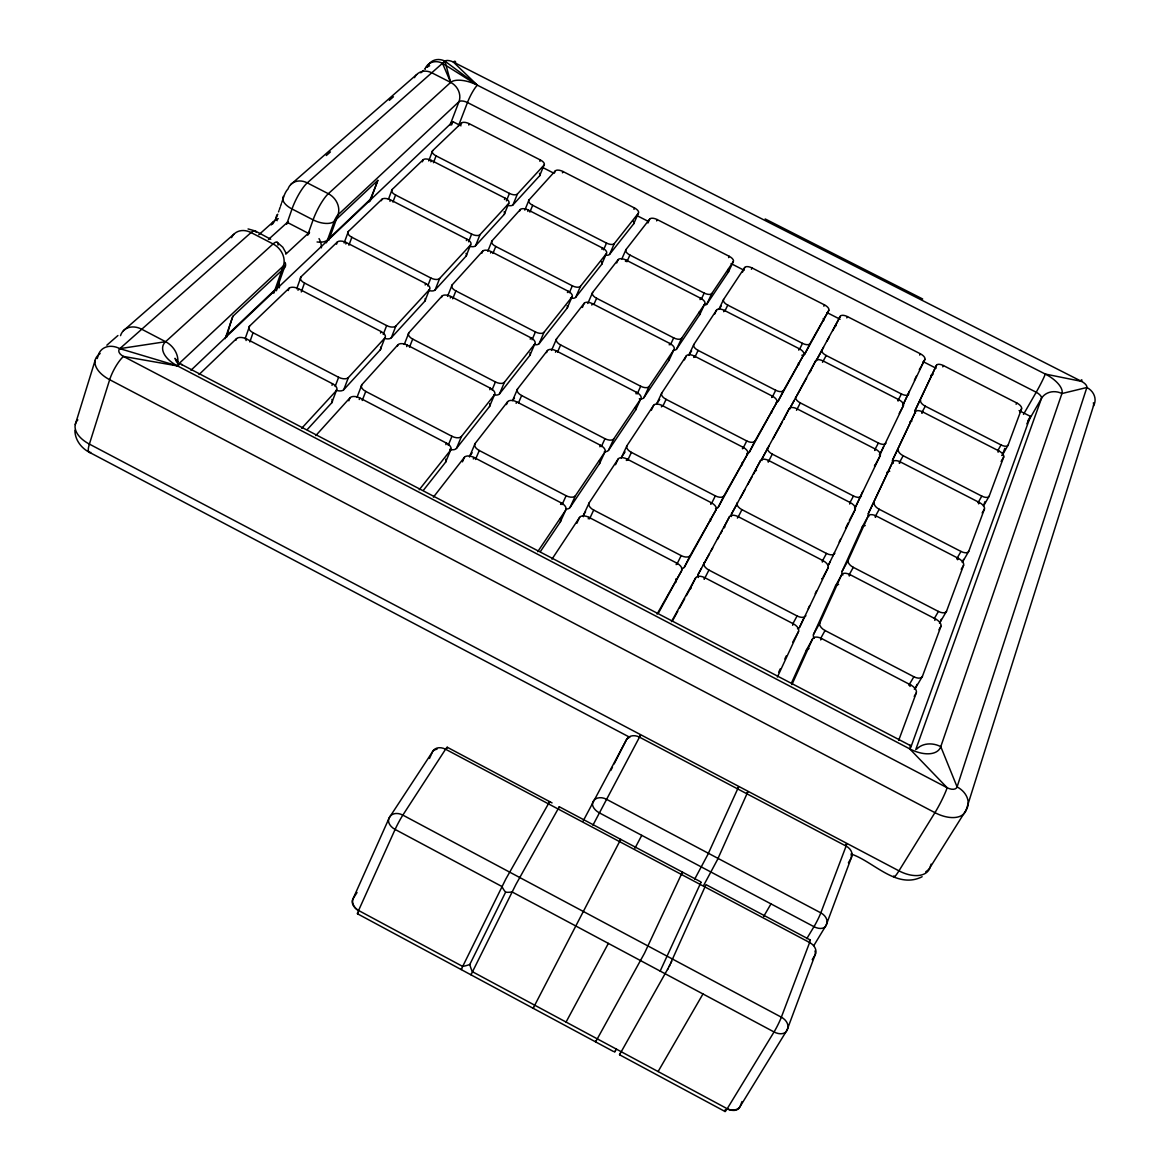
<?xml version="1.0" encoding="UTF-8"?>
<svg xmlns="http://www.w3.org/2000/svg" width="1170" height="1170" viewBox="0 0 1170 1170"><rect width="100%" height="100%" fill="white"/><g stroke="black" fill="none" stroke-linecap="round" stroke-linejoin="round"><path stroke-width="1.5" d="M810.108 939.905L706.007 884.637L669.196 966.405L619.544 1054.755L619.954 1053.453M75.26 424.564L95.165 360.243M97.242 358.546L98.324 355.08L100.152 353.472M1093.394 402.772A22.157 9.696 29 0 1 1093.423 406.063L966.23 809.874L929.989 867.599A19.627 15.4 21.2 0 1 925.748 871.782M931.115 864.118L929.989 867.599A28.811 17.038 32.7 0 1 898.955 870.846L89.388 444.103A28.095 16.146 17 0 1 77.849 419.84M700.099 881.493L559.304 806.759L558.792 807.944M225.181 338.671A129.972 28.504 -62.7 0 1 226.044 336.126L232.83 316.339L284.061 268.369A17.506 8.892 19.6 0 0 285.114 262.46M278.518 211.902L278.928 210.732M279.337 209.562L280.142 207.222M280.551 206.052L281.356 203.712M281.765 202.527L283.798 196.648M236.004 340.163L236.53 338.613A7.839 4.212 19.3 0 1 246.577 338.993L332.587 383.789A7.824 4.256 20.6 0 1 336.36 390.634L331.739 402.816L307.183 429.653M336.009 390.268A7.722 4.183 20.7 0 0 343.775 389.683L380.265 349.83L384.857 337.969A7.488 3.905 21.2 0 0 381.098 331.563L298.555 288.771A7.503 3.876 20 0 0 289.034 288.288L249.546 326.137L245.276 338.379A7.737 4.139 19.4 0 0 245.013 338.671M246.036 340.543L246.577 338.993M286.665 224.274L292.017 208.977A21.938 4.972 -63.2 0 1 307.271 182.871L444.922 61.132A6.874 2.954 21.7 0 1 453.346 62.054A14.727 2.881 -63.9 0 1 455.598 62.478M249.839 341.933L253.056 332.733A7.766 4.124 19.5 0 1 249.546 326.137M273.765 293.231L283.359 265.97A17.565 14.391 46.5 0 0 273.063 243.945L251.067 232.567A17.579 14.347 47.1 0 0 231.558 237.642M307.666 235.126L313.107 219.858A21.952 4.782 -63.1 0 1 328.317 193.708L450.669 82.397A21.938 9.55 21.9 0 1 477.375 85.191L1045.307 374.064L1081.548 381.376A7.049 3.057 29 0 1 1086.857 387.504A15.195 13.426 14 0 1 1093.423 406.063M288.244 290.54L289.034 288.288M296.741 288.727L300.997 276.837L337.34 242A7.195 3.568 20.6 0 1 346.364 242.57L425.734 283.52A7.181 3.612 21.7 0 1 429.448 289.546L424.915 301.07L391.321 337.75A7.386 3.846 21.3 0 1 384.667 338.423M298.014 290.262L298.555 288.771M915.744 749.619L1041.446 398.458A15.356 13.557 15.3 0 1 1061.921 393.544L1086.857 387.504L957.089 786.913A20.007 15.956 20.2 0 1 966.23 809.874A29.338 16.716 32.2 0 1 934.932 812.653L109.673 379.694A28.606 15.824 17.4 0 1 98.324 355.08A19.437 15.137 45.7 0 1 119.793 348.645L165.599 341.698L273.063 243.945A22.976 5.236 -62.8 0 1 278.021 245.115M301.29 291.959L304.492 283.023A7.429 3.802 20.2 0 1 300.997 276.837M328.799 240.245L337.969 214.885L458.976 101.688A6.947 3.057 21.9 0 1 467.459 102.521L1036.21 392.242A7.108 3.159 28.7 0 1 1041.446 398.458L1026.836 423.774M910.669 747.718L1030.448 416.388L1019.055 410.582M336.536 244.194L337.34 242M344.126 243.009L348.367 231.441L381.917 199.28A6.903 3.305 21.1 0 1 390.502 199.909L466.918 239.177A6.903 3.334 22.2 0 1 470.603 244.866L466.113 256.084L435.094 289.955A7.093 3.554 21.8 0 1 428.805 290.482M345.823 244.018L346.364 242.57M348.909 245.232L351.848 237.261A7.122 3.51 20.8 0 1 348.367 231.441M370.217 200.918A125.512 26.544 -63 0 0 371.095 198.549L377.808 180.37L334.269 221.276L327.512 239.952A10.033 2.121 -63 0 1 326.342 242.79M619.778 1053.892L619.939 1054.302M381.391 200.699L381.917 199.28M914.267 689.115A7.912 4.329 30.5 0 0 915.759 687.638L916.958 684.406M939.452 623.142A7.561 3.963 30 0 0 940.095 622.25L941.206 619.281M962.34 562.419A7.254 3.656 29.6 0 0 962.471 562.126L963.495 559.392M984.058 504.138L984.994 501.623M1002.09 455.613A6.713 3.13 28.9 0 0 1002.222 455.364L1004.825 448.359M898.662 740.434L916.315 692.83A8.014 4.402 30.5 0 0 910.772 684.991L821.472 638.469A7.956 4.387 29 0 0 812.638 638.805L806.306 650.33L791.534 682.9M915.759 687.638L922.428 676.333L940.958 626.316A7.678 4.036 30 0 0 935.591 619.003L850.005 574.631A7.62 4.022 28.7 0 0 841.61 574.806L835.453 586.053L813.53 634.389A7.839 4.314 29 0 0 814.305 638.25M940.095 622.25L946.559 611.193L963.597 565.256A7.356 3.715 29.6 0 0 958.391 558.382L876.228 515.985A7.298 3.715 28.4 0 0 868.228 516.028L862.231 527.012L842.078 571.428A7.517 3.963 28.7 0 0 842.883 575.011M962.471 562.126L968.745 551.333L984.453 508.979A7.064 3.422 29.3 0 0 979.392 502.53L900.388 461.931A7.02 3.422 28.2 0 0 892.754 461.858L868.345 513.542A7.21 3.656 28.4 0 0 868.813 516.379M983.502 506.01L989.206 496.124L1003.728 456.973A6.786 3.174 28.9 0 0 998.814 450.889L922.735 411.942A6.742 3.174 28 0 0 915.437 411.767L892.564 460.132A6.932 3.378 28.2 0 0 893.383 463.232M1002.222 455.364L1008.13 445.068L1021.6 408.74A6.537 2.954 28.7 0 0 1016.818 402.992L943.459 365.581A6.508 2.94 27.8 0 0 936.468 365.318L914.984 410.699A6.669 3.13 28 0 0 915.496 413.185M388.425 199.353L392.111 189.511L423.189 159.72A6.64 3.071 21.6 0 1 431.364 160.422L505.045 198.125A6.64 3.086 22.5 0 1 508.687 203.507L504.255 214.417L475.532 245.788A6.815 3.291 22.2 0 1 469.565 246.212M389.976 201.328L390.502 199.909M392.93 202.059L395.562 195.01A6.844 3.247 21.3 0 1 392.111 189.511M614.835 1051.23L614.601 1052.093L616.458 1049.168M332.002 385.325L332.587 383.789M335.176 386.392L338.627 377.281A7.751 4.168 20.8 0 0 348.382 377.574L384.857 337.969M422.399 161.796L423.189 159.72M428.732 160.934L432.637 150.667L461.506 122.996A6.406 2.852 22 0 1 469.316 123.742L540.452 160.027A6.406 2.881 22.8 0 1 544.035 165.102L539.663 175.749L512.986 204.882A6.567 3.057 22.6 0 1 507.312 205.218M343.775 389.683L348.382 377.574M430.838 161.796L431.364 160.422M433.456 162.732L436.074 155.873A6.581 3.013 21.7 0 1 432.637 150.667M449.967 125.234L458.976 101.688A15.02 13.06 49.6 0 0 450.669 82.397L442.494 63.282A14.888 12.928 50.6 0 0 424.871 69.235L425.339 68.84M451.591 125L452.863 121.665L461.009 125.819M348.85 400.798L349.143 400.038M349.435 399.277L350.02 397.756A7.824 4.27 21.1 0 1 359.833 397.99L446.487 443.123A7.824 4.3 22.5 0 1 450.611 450.157L445.58 462.194L423.335 490.376M741.985 1101.555L740.054 1106.63A11.378 7.839 34.8 0 1 727.213 1108.721A11.407 1.009 -63.5 0 1 725.371 1109.526M458.421 126.024L467.459 102.521A14.844 2.72 -63.8 0 1 477.389 85.191L453.346 62.054L1081.548 381.376A15.034 1.243 -62 0 0 1080.627 380.835M380.528 333.04L381.098 331.563M460.995 124.342L461.506 122.996M449.66 449.339A7.707 4.241 22.6 0 0 456.475 448.388L489.513 406.516L494.471 394.816A7.488 3.949 22.9 0 0 490.405 388.221L407.262 345.121A7.488 3.92 21.6 0 0 397.961 344.77L361.91 384.623L357.245 396.703A7.722 4.197 21.2 0 0 356.821 397.361M383.233 334.445L386.656 325.582A7.415 3.832 21.4 0 0 395.899 325.977L429.448 289.546M359.248 399.511L359.833 397.99M362.232 400.491L365.742 391.409A7.737 4.183 21.2 0 1 361.91 384.623M468.804 125.073L469.316 123.742M391.321 337.75L395.899 325.977M397.391 346.247L397.961 344.77M425.163 284.968L425.734 283.52M404.264 344.463L408.886 332.704L442.055 296.054A7.181 3.612 22.1 0 1 450.874 296.493L530.785 337.735A7.181 3.642 23.3 0 1 534.807 343.921L529.908 355.329L499.517 393.851A7.386 3.89 23 0 1 493.784 394.802M427.737 285.919L430.838 278.007A7.108 3.539 21.8 0 0 439.627 278.489L470.603 244.866M406.677 346.598L407.262 345.121M409.485 347.168L412.688 339.081A7.415 3.846 21.8 0 1 408.886 332.704M435.094 289.955L439.627 278.489M441.485 297.487L442.055 296.054M466.362 240.581L466.918 239.177M468.57 241.78L471.642 234.088A6.844 3.276 22.2 0 0 480.007 234.643L508.687 203.507M447.54 296.376L452.117 284.939L482.727 251.097A6.903 3.349 22.5 0 1 491.122 251.623L568.05 291.154A6.903 3.364 23.5 0 1 571.998 296.975L567.187 308.076L539.136 343.644A7.093 3.598 23.3 0 1 534.368 344.594M450.304 297.94L450.874 296.493M452.717 298.803L455.876 290.92A7.108 3.539 22.2 0 1 452.117 284.939M475.532 245.788L480.007 234.643M481.879 253.203L482.727 251.097M504.489 199.5L505.045 198.125M506.405 200.889L509.433 193.416A6.581 3.042 22.6 0 0 517.403 194.03L544.035 165.102M487.802 251.257L492.029 240.815L520.387 209.488A6.64 3.1 22.8 0 1 528.387 210.073L602.535 248.04A6.64 3.115 23.8 0 1 606.426 253.539L601.687 264.361L575.713 297.282A6.815 3.32 23.6 0 1 570.565 297.984M490.566 253.027L491.122 251.623M492.906 253.437L495.758 246.475A6.844 3.276 22.6 0 1 492.029 240.815M512.986 204.882L517.403 194.03M539.911 161.358L540.452 160.027M519.816 210.863L520.387 209.488M524.833 210.132L529.001 199.953L555.326 170.864A6.406 2.881 23.1 0 1 562.989 171.507L634.549 208.011A6.406 2.896 24 0 1 638.367 213.233L633.716 223.777L609.599 254.343A6.567 3.086 23.8 0 1 605.314 255.075M527.831 211.448L528.387 210.073M529.878 212.092L532.672 205.306A6.581 3.042 22.9 0 1 529.001 199.953M554.507 172.868L555.326 170.864M445.858 444.629L446.487 443.123M448.212 445.287L451.956 436.293A7.737 4.212 22.6 0 0 461.477 436.439L494.471 394.816M562.434 172.838L562.989 171.507M456.475 448.388L461.477 436.439M489.791 389.683L490.405 388.221M492.043 389.961L495.422 381.947A7.415 3.876 23 0 0 504.46 382.21L534.807 343.921M462.472 461.843L462.779 461.097M463.101 460.351L464.373 457.338A7.824 4.314 23 0 1 473.952 457.441L561.249 502.91A7.839 4.344 24.5 0 1 565.71 510.135L560.269 522.01L540.379 551.582M469.55 456.987A7.722 4.241 23.1 0 1 470.047 455.466L475.108 443.532L507.678 401.661A7.488 3.963 23.3 0 1 516.76 401.88L600.502 445.287A7.503 3.993 24.7 0 1 604.89 452.059L599.537 463.627L570.009 507.531A7.737 4.27 24.5 0 1 565.607 509.009M499.517 393.851L504.46 382.21M473.309 458.933L473.952 457.441M475.459 459.474L479.291 450.509A7.737 4.227 23.1 0 1 475.108 443.532M530.185 339.168L530.785 337.735M532.072 339.753L535.421 331.944A7.122 3.568 23.3 0 0 544.006 332.309L571.998 296.975M506.42 404.586L507.678 401.661M604.334 451.635A7.415 3.92 24.7 0 0 608.488 450.333L635.646 409.939L640.882 398.678A7.21 3.671 24.8 0 0 636.582 392.33L556.116 350.81A7.195 3.656 23.6 0 0 547.487 350.473L517.535 388.981L512.548 400.608L514.478 398.107M539.136 343.644L544.006 332.309M596.071 1040.598L595.618 1041.885L644.509 953.214L682.432 872.074L681.671 873.186M516.131 403.343L516.76 401.88M518.515 402.802L521.644 395.533A7.415 3.89 23.4 0 1 517.535 388.981M567.45 292.544L568.05 291.154M569.337 292.719L572.335 285.802A6.844 3.305 23.6 0 0 580.51 286.255L606.426 253.539M549.344 802.386L549.651 801.625L505.776 879.109L461.155 969.55L461.653 968.848M546.566 352.609L547.487 350.473M639.303 398.765A7.108 3.612 24.9 0 0 643.88 397.698L668.947 360.433L674.081 349.45A6.918 3.393 25 0 0 669.854 343.468L592.429 303.673A6.903 3.378 23.9 0 0 584.21 303.264L556.569 338.803L551.67 350.108A7.093 3.598 23.7 0 0 551.479 350.386M575.713 297.282L580.51 286.255M555.487 352.228L556.116 350.81M601.95 249.386L602.535 248.04M557.534 352.038L560.62 344.945A7.122 3.583 23.7 0 1 556.569 338.803M603.574 249.81L606.513 243.082A6.581 3.071 23.8 0 0 614.308 243.594L638.367 213.233M582.397 307.432L583.303 305.341M583.611 304.653L584.21 303.264M587.779 303.483L592.605 292.471L618.199 259.579A6.654 3.13 24.1 0 1 626.038 260.062L700.654 298.262A6.669 3.144 25 0 1 704.793 303.907L699.762 314.613L676.553 349.113A6.844 3.349 25 0 1 673.437 350.181M609.599 254.343L614.308 243.594M591.815 305.063L592.429 303.673M633.979 209.342L634.549 208.011M593.863 304.478L596.598 298.262A6.844 3.305 23.9 0 1 592.605 292.471M616.707 262.957L618.199 259.579M621.826 258.965L625.979 249.561L649.73 219.024A6.406 2.91 24.2 0 1 657.218 219.58L729.232 256.318A6.42 2.925 25.1 0 1 733.283 261.656L728.354 272.098L706.812 304.127A6.581 3.1 25.1 0 1 703.857 305.077M625.438 261.407L626.038 260.062M626.915 261.773L629.899 255.045A6.596 3.071 24.1 0 1 625.979 249.561M647.975 222.987L648.853 221.013M649.145 220.355L649.73 219.024M656.633 220.896L657.218 219.58M429.492 758.438L432.49 751.813A10.91 7.064 24.4 0 1 437.01 749.224M791.9 684.611L812.638 638.805M813.53 634.389L819.819 622.937L841.61 574.806M842.078 571.428L848.206 560.254L868.228 516.028M868.345 513.542L892.754 461.858M892.564 460.132L915.437 411.767M914.984 410.699L936.468 365.318M560.576 504.402L561.249 502.91M562.083 504.606L566.134 495.729A7.751 4.256 24.5 0 0 575.421 495.744L604.89 452.059M570.009 507.531L575.421 495.744M599.83 446.735L600.502 445.287M601.336 446.633L604.992 438.706A7.429 3.905 24.7 0 0 613.797 438.838L640.882 398.678M608.488 450.333L613.797 438.838M635.924 393.734L636.582 392.33M576.839 523.312L577.527 521.82M577.863 521.089L579.589 517.374A7.839 4.358 25 0 1 588.919 517.33L676.874 563.15A7.883 4.373 26.5 0 1 681.686 570.58L658.344 613.255M637.138 393.983L640.721 386.261A7.137 3.598 24.9 0 0 649.087 386.509L674.081 349.45M583.362 516.716A7.737 4.285 25 0 1 583.684 514.668L589.153 502.881L618.184 458.962A7.517 3.993 25.1 0 1 627.032 459.049L711.389 502.778A7.546 4.007 26.5 0 1 716.098 509.725L684.391 567.128A7.766 4.3 26.5 0 1 681.51 568.693M643.88 397.698L649.087 386.509M588.232 518.807L588.919 517.33M669.225 344.843L669.854 343.468M670.498 344.697L673.686 337.867A6.859 3.334 25 0 0 681.671 338.203L704.793 303.907M589.548 518.91L593.673 510.061A7.766 4.256 25 0 1 589.153 502.881M778.737 672.106L780.273 668.816M784.821 659.046L786.328 655.814M797.516 628.714A7.824 4.314 28.5 0 0 799.636 627.164L803.951 617.906M808.192 608.751L809.611 605.738M815.168 593.76L816.543 590.806M827.687 565.607A7.503 3.963 28.3 0 0 828.769 564.525L830.086 561.688M832.718 556.028L834.02 553.22M839.197 542.09L840.484 539.326M845.559 528.416L848.074 523.019M854.524 507.926A7.195 3.656 28 0 0 855.548 506.932L862.787 491.371M879.299 454.706A6.918 3.378 27.8 0 0 880.249 453.799L883.613 446.56M902.523 405.288A6.654 3.13 27.7 0 0 903.123 404.63L909.324 391.277M914.399 380.352L916.417 376.038M777.392 677.02L798.554 631.464A7.941 4.387 28.6 0 0 793.377 623.829L704.764 577.673A7.883 4.373 27 0 0 695.667 577.863L671.463 621.636M799.636 627.164L828.111 567.816A7.59 4.022 28.3 0 0 823.08 560.679L738.124 516.628A7.561 4.022 26.9 0 0 729.495 516.672L698.183 574.309A7.78 4.314 27 0 0 698.417 577.497M828.769 564.525L855.27 509.345A7.283 3.7 28 0 0 850.371 502.647L768.778 460.541A7.254 3.7 26.8 0 0 760.573 460.453L731.455 514.083A7.459 3.949 26.9 0 0 731.484 516.54M855.548 506.932L880.293 455.452A7.005 3.422 27.8 0 0 875.526 449.163L797.048 408.827A6.961 3.408 26.7 0 0 789.223 408.637L762.05 458.684A7.152 3.642 26.8 0 0 761.948 460.527M880.249 453.799L903.43 405.624A6.742 3.174 27.7 0 0 898.794 399.687L823.197 360.989A6.698 3.159 26.7 0 0 815.724 360.711L790.291 407.57A6.874 3.364 26.7 0 0 790.13 408.871M903.123 404.63L924.9 359.409A6.494 2.94 27.5 0 0 920.366 353.793L847.46 316.617A6.464 2.94 26.6 0 0 840.294 316.251L816.441 360.243A6.625 3.115 26.7 0 0 816.265 360.799M615.493 464.739L616.166 463.291M616.502 462.574L618.184 458.962M621.27 458.187A7.415 3.934 25.1 0 1 621.606 457.134L626.974 445.668L653.664 405.273A7.21 3.671 25.2 0 1 662.074 405.478L743.096 447.291A7.239 3.685 26.4 0 1 747.703 453.814L718.234 507.224A7.444 3.949 26.5 0 1 715.514 508.628M676.553 349.113L681.671 338.203M700.026 299.608L700.654 298.262M701.386 299.067L704.194 293.07A6.61 3.086 25.1 0 0 711.828 293.48L733.283 261.656M626.359 460.497L627.032 459.049M627.69 460.293L631.405 452.38A7.444 3.92 25.1 0 1 626.974 445.668M651.354 410.202L653.664 405.273M746.796 453.404A7.152 3.642 26.4 0 0 749.341 452.132L776.851 402.275A6.961 3.408 26.4 0 0 772.346 396.133L694.395 356.075A6.932 3.393 25.3 0 0 686.38 355.768L661.752 393.032L656.502 404.206L659.661 399.409M706.812 304.127L711.828 293.48M728.617 257.619L729.232 256.318M661.416 406.897L662.074 405.478M684.435 359.892L686.38 355.768M662.79 406.341L666.096 399.35A7.137 3.612 25.2 0 1 661.752 393.032M776.163 402.378A6.874 3.364 26.4 0 0 778.065 401.281L803.79 354.598A6.698 3.159 26.4 0 0 799.403 348.806L724.303 310.372A6.669 3.144 25.4 0 0 716.64 309.977L693.854 344.463L688.706 355.358L691.631 350.912M693.751 357.45L694.395 356.075M714.738 313.999L715.367 312.653M715.689 311.98L716.64 309.977M694.863 357.23L698.11 350.4A6.859 3.334 25.3 0 1 693.854 344.463M718.833 309.45L723.572 299.491L744.72 267.491A6.435 2.925 25.4 0 1 752.047 267.945L824.499 304.902A6.45 2.94 26.3 0 1 828.799 310.386L804.653 354.217A6.61 3.115 26.4 0 1 801.845 355.256M723.66 311.703L724.303 310.372M742.54 272.054L743.476 270.094M743.784 269.451L744.72 267.491M724.888 311.103L727.74 305.107A6.61 3.086 25.4 0 1 723.572 299.491M751.418 269.246L752.047 267.945M671.653 961.418L670.761 963.276M809.479 940.505A11.13 0.995 -63.2 0 1 809.611 942.523L781.355 1017.183A11.627 1.068 -63.4 0 1 774.043 1031.955L727.213 1108.721L472.387 971.685A21.089 10.501 82.3 0 1 469.799 964.46L505.615 892.169A21.528 10.457 81.1 0 1 501.974 886.524L395.109 829.428A11.349 7.649 24 0 1 389.332 817.611L432.49 751.813A10.91 8.38 33.1 0 1 445.58 749.239A10.983 0.804 -62 0 1 447.115 748.113M676.143 564.613L676.874 563.15M676.816 564.379L681.174 555.618A7.795 4.285 26.5 0 0 690.227 555.487L716.098 509.725M710.673 504.211L711.389 502.778M711.433 503.7L715.338 495.875A7.473 3.934 26.5 0 0 723.923 495.875L747.703 453.814M742.409 448.695L743.096 447.291M742.921 448.563L746.738 440.944A7.166 3.627 26.4 0 0 754.913 441.061L776.851 402.275M684.391 567.128L690.227 555.487M771.673 397.493L772.346 396.133M772.317 397.025L775.71 390.268A6.888 3.349 26.4 0 0 783.505 390.502L803.79 354.598M718.234 507.224L723.923 495.875M798.744 350.137L799.403 348.806M799.534 349.303L802.518 343.366A6.64 3.1 26.3 0 0 809.962 343.688L828.799 310.386M749.341 452.132L754.913 441.061M823.856 306.204L824.499 304.902M639.858 736.559L640.502 735.243L592.941 825.172M533.535 1007.502L533.169 1008.233L620.743 839.329L620.115 840.499M778.065 401.281L783.505 390.502M804.653 354.217L809.962 343.688M669.196 966.405L669.737 965.323M690.124 588.817L690.87 587.369M691.236 586.638L691.967 585.175M692.333 584.444L695.667 577.863M729.495 516.672L723.718 528.065A7.532 4.036 26.9 0 1 724.903 527.012M753.509 474.157L760.573 460.453M789.223 408.637L783.724 419.474A6.947 3.437 26.8 0 1 784.412 418.772M704.018 579.135L704.764 577.673M704.486 578.784L708.918 570.068A7.81 4.285 27 0 1 704.062 562.682M809.128 373.493L815.724 360.711M583.143 821.018L626.506 739.63A10.398 6.391 27.7 0 1 629.796 737.305M737.392 518.061L738.124 516.628M832.777 330.671L837.018 322.701M837.34 322.057L840.294 316.251M737.963 517.462L741.941 509.652A7.473 3.934 26.9 0 1 737.188 502.749M610.828 770.386L612.48 767.154M614.133 763.908L626.506 739.63A10.398 8.234 28.9 0 1 639.463 737.144L846.1 846.085A10.559 8.263 23 0 1 851.16 858.136L826.137 925.251L813.837 945.565M768.076 461.931L768.778 460.541M768.412 461.726L772.288 454.121A7.181 3.627 26.8 0 1 767.652 447.642M796.507 410.319L800.295 402.889A6.903 3.349 26.7 0 1 795.761 396.791M822.525 362.32L826.21 355.49A6.64 3.1 26.7 0 1 821.779 349.728M846.802 317.904L847.46 316.617M667.573 969.564L668.099 968.526M634.974 848.192L641.774 835.351M919.678 355.08L920.366 353.793M897.96 400.52L901.456 393.997A6.669 3.115 27.6 0 0 908.739 394.217M898.077 401.003L898.794 399.687M566.061 1022.068L608.356 943.4M874.809 449.704L878.407 443.02A6.932 3.364 27.8 0 0 886.012 443.137M874.794 450.494L875.526 449.163M919.737 368.989L919.386 369.632A6.479 2.954 27.5 0 0 919.518 369.091M920.073 368.36L920.761 367.087M921.448 365.8L922.135 364.528M922.486 363.885L924.9 359.409M849.8 502.851L853.5 496.007A7.21 3.627 28 0 0 861.456 496.007M849.625 504.021L850.371 502.647M899.203 413.478L903.43 405.624M822.305 561.176L826.473 553.454A7.517 3.949 28.2 0 0 834.839 553.322M822.32 562.083L823.08 560.679M874.502 466.172L875.219 464.841M875.584 464.168L880.293 455.452M792.792 623.873L797.092 615.961A7.854 4.3 28.5 0 0 805.881 615.683M850.063 518.968L850.795 517.593M851.175 516.906L851.921 515.531M852.286 514.844L855.27 509.345M792.602 625.277L793.377 623.829M822.378 578.375L821.998 579.077A7.576 4.051 28.3 0 0 822.13 578.726M823.139 576.971L828.111 567.816M792.66 642.301L793.45 640.853M793.83 640.136L798.554 631.464M942.771 366.853L943.459 365.581M921.755 412.703L925.309 406.195A6.684 3.115 27.9 0 1 920.629 400.301M922.019 413.259L922.735 411.942M899.145 463.071L903.167 455.73A6.947 3.364 28.1 0 1 898.355 449.47M899.657 463.276L900.388 461.931M875.101 516.789L879.226 509.272A7.225 3.642 28.4 0 1 874.297 502.632M875.467 517.359L876.228 515.985M849.04 575.04L853.281 567.333A7.532 3.949 28.6 0 1 848.206 560.254M672.56 620.685L677.796 611.208M679.521 608.078L684.669 598.747M686.38 595.676L689.759 589.548M698.183 574.309L701.459 568.357M703.097 565.403L709.561 553.702M711.155 550.807L712.749 547.926M717.488 539.355L719.053 536.518M720.618 533.681L722.168 530.873M731.455 514.083L737.466 503.202M740.434 497.835L744.837 489.85M747.747 484.57L752.076 476.746M762.05 458.684L768.968 446.179M773.048 438.794L782.408 421.858M790.291 407.57L794.137 400.608M796.682 396.001L806.671 377.925M816.441 360.243L823.534 347.388M827.029 341.07L829.34 336.887M849.244 576.035L850.005 574.631M820.682 638.396L825.04 630.513A7.868 4.3 29 0 1 819.819 622.937M820.682 639.917L821.472 638.469M694.673 879.182L707.821 854.568L738.577 786.942L737.729 788.156M660.172 971.1L701.122 882.048L700.625 882.706M703.609 885.485L717.459 859.672L747.835 791.827L747.235 792.616M657.087 614.104L681.686 570.58M1016.101 404.264L1016.818 402.992M1019.787 411.913L1021.6 408.74M997.717 450.757L1001.052 444.951A6.727 3.115 28.9 0 0 1008.13 445.068M998.068 452.19L998.814 450.889M1023.487 414.385L1036.21 392.242A15.122 1.038 -62.1 0 0 1045.307 374.064A22.449 9.872 28.7 0 1 1061.921 393.544L940.782 746.65L957.089 786.913A9.36 5.28 32.1 0 1 947.159 787.732L123.464 356.426A9.126 5.002 17.5 0 1 119.793 348.645L251.067 232.567A22.961 5.47 -62.8 0 1 256.04 232.23M1001.11 461.506L1001.856 460.205M1002.237 459.561L1003.728 456.973M978.003 502.734L981.806 496.124A6.991 3.364 29.2 0 0 989.206 496.124M978.632 503.86L979.392 502.53M1027.743 421.083L1030.448 416.388M658.096 1071.559L702.965 993.973M982.142 512.972L984.453 508.979M956.68 558.894L960.994 551.45A7.283 3.642 29.5 0 0 968.745 551.333M957.601 559.743L958.391 558.382M961.213 569.337L962.003 567.976M962.398 567.289L963.597 565.256M934.391 618.389L938.428 611.457A7.59 3.949 29.9 0 0 946.559 611.193M934.786 620.392L935.591 619.003M763.644 916.49L771.001 903.883M938.925 629.796L940.958 626.316M908.871 685.269L913.872 676.757A7.927 4.3 30.4 0 0 922.428 676.333M909.938 686.41L910.772 684.991M914.209 696.399L916.315 692.83M848.396 862.758L851.16 858.136A10.588 6.406 31.9 0 0 851.219 855.021M806.759 938.676L813.969 926.684A10.925 0.965 -63.1 0 0 820.828 912.863L846.1 846.085A10.486 0.892 -63 0 0 845.53 844.989M812.214 959.678L815.037 955.056A11.203 7.122 33 0 0 814.978 950.976M471.422 974.098L470.983 974.785L515.882 884.505L559.304 806.759M357.055 892.52L353.106 898.633A11.056 8.088 32.9 0 0 358.62 910.757M583.684 514.668L585.57 511.816M621.606 457.134L625.043 451.927M719.886 308.046L721.246 305.984M551.977 559.143L579.589 517.374M537.703 551.684L565.71 510.135M470.047 455.466L472.153 452.761M433.412 497.148L464.373 457.338M419.24 489.733L450.611 450.157M315.754 435.62L350.02 397.756M301.699 428.278L336.36 390.634M199.002 374.575L236.53 338.613M371.095 198.549L327.512 239.952A16.672 8.263 20.2 0 1 317.07 241.985M226.044 336.126L277.275 287.615L284.061 268.369A5.645 1.243 -62.8 0 0 283.359 265.97L178.381 364.177M190.959 370.276L452.863 121.665M285.787 254.168L309.48 232.201M268.442 239.455L288.156 221.671M258.819 234.746L273.517 221.627M106.836 345.208L117.921 335.527M123.391 330.73L233.883 234.219M290.701 184.582L416.622 74.587M326.298 155.522L330.423 151.924M389.332 100.357L393.442 96.759M420.791 72.818L423.511 70.434M427.182 67.231L427.328 67.085A21.601 9.345 21.7 0 1 429.653 65.783M922.135 876.725C896.527 889.756 873.551 861.354 850.999 853.983M182.227 365.332A19.1 4.578 -61.9 0 0 177.518 365.917L123.464 356.426A19.261 5.016 -61.8 0 0 109.673 379.694L89.388 444.103A18.954 4.826 -61.4 0 0 90.763 452.366M248.069 228.94L255.338 231.002L270.709 239.236M119.793 348.645L177.518 365.917L909.69 748.844L947.159 787.732A19.788 2.194 -62.9 0 1 934.932 812.667L898.955 870.846A19.451 2.106 -63 0 1 893.851 875.891M765.18 218.951L922.691 299.008M542.353 167.339L553.746 173.145M636.714 215.485L648.107 221.291M731.089 263.63L744.105 270.27M827.073 312.624L840.089 319.264M923.071 361.603L936.088 368.243M436.074 155.873L509.433 193.416M532.672 205.306L606.513 243.082M629.899 255.045L704.194 293.07M727.74 305.107L802.518 343.366M826.21 355.49L901.456 393.997M925.309 406.195L1001.052 444.951M395.562 195.01L471.642 234.088M495.758 246.475L572.335 285.802M596.598 298.262L673.686 337.867M698.11 350.4L775.71 390.268M800.295 402.889L878.407 443.02M903.167 455.73L981.806 496.124M351.848 237.261L430.838 278.007M455.876 290.92L535.421 331.944M560.62 344.945L640.721 386.261M666.096 399.35L746.738 440.944M772.288 454.121L853.5 496.007M879.226 509.272L960.994 551.45M287.323 222.417L308.324 233.269M304.492 283.023L386.656 325.582M412.688 339.081L495.422 381.947M521.644 395.533L604.992 438.706M631.405 452.38L715.338 495.875M741.941 509.652L826.473 553.454M853.281 567.333L938.428 611.457M253.056 332.733L338.627 377.281M365.742 391.409L451.956 436.293M479.291 450.509L566.134 495.729M593.673 510.061L681.174 555.618M708.918 570.068L797.092 615.961M825.04 630.513L913.872 676.757M177.562 363.928A19.115 15.064 45.3 0 0 165.599 341.698L141.745 329.238A19.13 15.02 45.9 0 0 120.51 335.658M182.037 364.718L909.997 745.363M629.401 737.1L88.759 451.971C80.905 447.7 74.895 439.467 74.909 430.297M447.291 747.279L552.064 802.912M357.464 913.77L613.563 1051.537M619.544 1054.755L725.034 1111.5M442.494 63.282L477.389 85.191L444.922 61.132A14.844 12.914 50.6 0 0 427.328 67.085M277.217 242.322L282.818 247.25L286.08 253.159M177.84 361.881L175.003 358.312L176.699 362.217M444.922 61.132L450.669 82.397L431.759 72.774A15.034 13.016 50.3 0 0 414.472 77.659M177.518 365.917A28.182 15.342 18.5 0 1 165.599 341.713M916.944 748.917A19.627 15.81 20.7 0 1 940.782 746.65A28.84 16.102 31.1 0 1 909.69 748.844A19.554 1.77 -62.8 0 0 909.631 745.685M272.625 223.996A10.003 2.34 -63 0 0 277.714 214.242A16.672 8.234 19.9 0 0 277.158 220.706M271.264 224.903A16.716 13.791 47 0 1 278.328 218.702M287.63 223.148A6.537 1.492 -63 0 1 288.376 221.978M377.808 180.37A110.243 23.283 -63.1 0 1 369.135 201.913M276.442 290.716A10.384 2.267 -62.7 0 1 277.275 287.601A17.418 8.965 19.6 0 0 278.679 282.687M226.57 337.326A115.333 25.55 -62.8 0 1 232.83 316.339M278.796 283.096A17.301 14.113 45.9 0 1 279.352 287.82M319.03 238.607A16.702 13.821 46.4 0 1 321.399 247.85M308.295 234.556A6.537 1.419 -63 0 1 309.45 232.684M505.601 892.183A21.396 9.74 -26.4 0 0 512.065 891.92L774.043 1031.955A11.671 7.722 34 0 0 787.059 1030.068L815.037 955.056A11.159 8.482 23.6 0 0 809.611 942.523L445.58 749.239L402.846 815.11A11.481 0.863 -61.9 0 0 395.109 829.428L358.576 910.479A11.261 0.819 -61.7 0 0 358.444 912.79M469.799 964.475A20.914 9.843 -27.5 0 1 462.574 966.376L358.576 910.479A11.056 7.78 24 0 1 353.106 898.633L389.332 817.611A11.349 8.526 33.1 0 1 402.846 815.11L781.355 1017.183A11.612 8.643 24.1 0 1 787.059 1030.068L740.054 1106.63A11.305 8.205 24.8 0 1 726.745 1108.736M886.918 472.563A6.991 3.437 28.2 0 1 889.741 471.291M909.748 422.224A6.727 3.188 28 0 1 911.913 421.083M930.925 375.526A6.479 2.954 27.8 0 1 932.987 374.488M862.231 527.012A7.283 3.729 28.5 0 1 865.215 525.579M835.453 586.053A7.59 4.051 28.7 0 1 838.597 584.473M806.306 650.33A7.927 4.417 29.1 0 1 809.011 648.619M689.978 589.212A7.868 4.402 27 0 1 691.031 588.393M754.928 471.568A7.225 3.715 26.8 0 1 756.478 470.457M849.435 520.021A7.269 3.729 28.1 0 1 849.318 520.328M835.044 326.562A6.45 2.954 26.6 0 1 835.98 325.816M810.342 371.285A6.684 3.174 26.7 0 1 811.322 370.466M874.663 465.192A6.976 3.437 27.9 0 1 874.604 465.879M675.646 579.062A7.854 4.387 26.5 0 1 675.836 582.28M710.365 518.661A7.517 4.036 26.5 0 1 710.365 521.147M742.058 462.647A7.21 3.715 26.5 0 1 742.116 464.943M823.212 318.445A6.435 2.954 26.3 0 1 823.578 320.712M798.349 363.183A6.669 3.174 26.4 0 1 798.452 365.186M771.469 411.401A6.932 3.422 26.4 0 1 771.381 413.127M560.284 518.91A7.81 4.358 24.5 0 1 560.269 522.01M599.479 460.746A7.488 4.007 24.7 0 1 599.537 463.627M635.529 407.262A7.181 3.685 24.8 0 1 635.646 409.939M727.857 269.51A6.406 2.94 25.1 0 1 728.354 272.098M699.294 311.863A6.64 3.159 25.1 0 1 699.762 314.613M668.787 357.932A6.903 3.408 25 0 1 668.947 360.433M445.785 459.196A7.795 4.329 22.5 0 1 445.58 462.194M489.63 403.738A7.473 3.978 22.9 0 1 489.513 406.516M529.966 352.74A7.166 3.656 23.2 0 1 529.908 355.329M633.379 221.262A6.391 2.91 23.9 0 1 633.716 223.777M601.38 261.7A6.625 3.144 23.7 0 1 601.687 264.361M567.187 305.662A6.888 3.378 23.5 0 1 567.187 308.076M331.9 399.438A7.795 4.27 20.6 0 1 331.739 402.816M380.572 347.154A7.473 3.934 21.2 0 1 380.265 349.83M425.119 298.584A7.166 3.627 21.7 0 1 424.915 301.07M539.472 173.321A6.377 2.896 22.8 0 1 539.663 175.749M504.109 211.858A6.625 3.115 22.5 0 1 504.255 214.417M466.011 253.334A6.874 3.349 22.1 0 1 466.113 256.084M328.317 193.693L307.271 182.871A16.79 13.967 47.9 0 0 287.937 189.101A5.382 1.258 -63.2 0 0 284.208 195.478A16.76 8.175 20 0 0 292.017 208.977L313.107 219.858A16.746 8.19 20.3 0 0 334.269 221.276A5.397 1.141 -63.1 0 1 337.969 214.885A16.775 13.996 47.3 0 0 328.317 193.693M820.828 912.863L606.367 799.227A10.808 8.38 29.1 0 0 593 801.655A10.793 6.888 27.8 0 0 599.289 812.814L813.969 926.684A11.013 6.903 32.7 0 0 826.137 925.251A10.969 8.424 23.4 0 0 820.828 912.863"/></g></svg>
